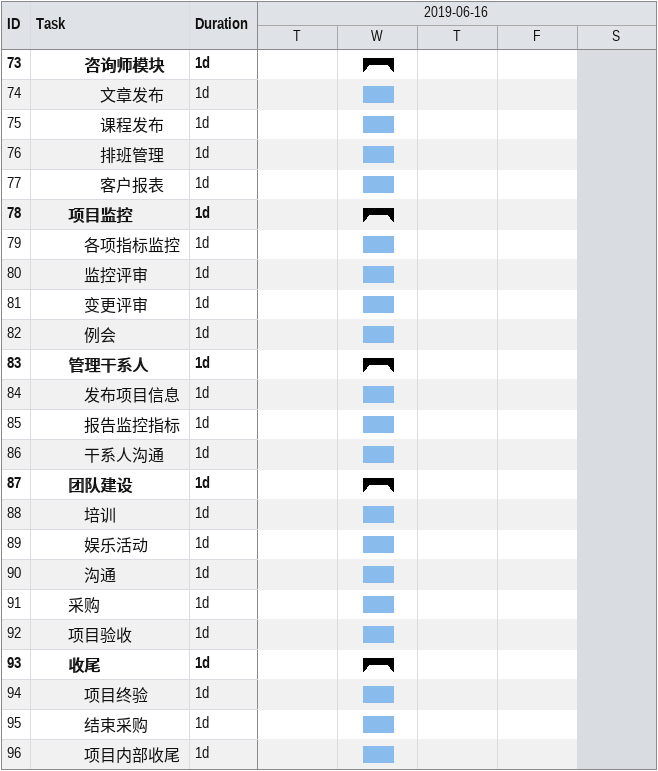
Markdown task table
| ID | Level | Task | Duration | Start | Finish |
|---|---|---|---|---|---|
| 73 | 4 | **咨询师模块** | 1d | 2019-06-19 | 2019-06-19 |
| 74 | 5 | 文章发布 | 1d | 2019-06-19 | 2019-06-19 |
| 75 | 5 | 课程发布 | 1d | 2019-06-19 | 2019-06-19 |
| 76 | 5 | 排班管理 | 1d | 2019-06-19 | 2019-06-19 |
| 77 | 5 | 客户报表 | 1d | 2019-06-19 | 2019-06-19 |
| 78 | 3 | **项目监控** | 1d | 2019-06-19 | 2019-06-19 |
| 79 | 4 | 各项指标监控 | 1d | 2019-06-19 | 2019-06-19 |
| 80 | 4 | 监控评审 | 1d | 2019-06-19 | 2019-06-19 |
| 81 | 4 | 变更评审 | 1d | 2019-06-19 | 2019-06-19 |
| 82 | 4 | 例会 | 1d | 2019-06-19 | 2019-06-19 |
| 83 | 3 | **管理干系人** | 1d | 2019-06-19 | 2019-06-19 |
| 84 | 4 | 发布项目信息 | 1d | 2019-06-19 | 2019-06-19 |
| 85 | 4 | 报告监控指标 | 1d | 2019-06-19 | 2019-06-19 |
| 86 | 4 | 干系人沟通 | 1d | 2019-06-19 | 2019-06-19 |
| 87 | 3 | **团队建设** | 1d | 2019-06-19 | 2019-06-19 |
| 88 | 4 | 培训 | 1d | 2019-06-19 | 2019-06-19 |
| 89 | 4 | 娱乐活动 | 1d | 2019-06-19 | 2019-06-19 |
| 90 | 4 | 沟通 | 1d | 2019-06-19 | 2019-06-19 |
| 91 | 3 | 采购 | 1d | 2019-06-19 | 2019-06-19 |
| 92 | 3 | 项目验收 | 1d | 2019-06-19 | 2019-06-19 |
| 93 | 3 | **收尾** | 1d | 2019-06-19 | 2019-06-19 |
| 94 | 4 | 项目终验 | 1d | 2019-06-19 | 2019-06-19 |
| 95 | 4 | 结束采购 | 1d | 2019-06-19 | 2019-06-19 |
| 96 | 4 | 项目内部收尾 | 1d | 2019-06-19 | 2019-06-19 |
